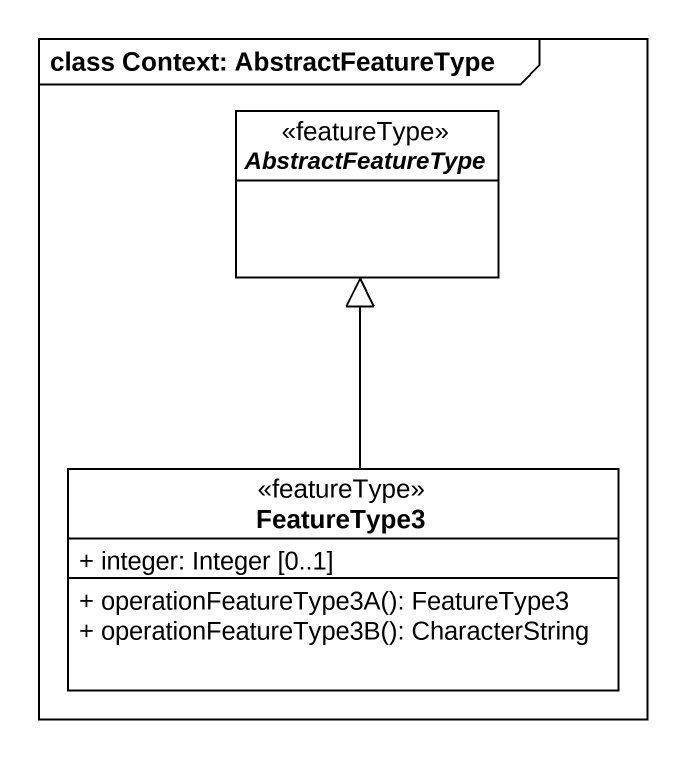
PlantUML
@startuml
mainframe class Context: AbstractFeatureType
hide circle
hide empty members
skinparam classAttributeIconSize 0
abstract class AbstractFeatureType <<featureType>>
class FeatureType3 <<featureType>> {
  + integer: Integer [0..1]
  + operationFeatureType3A(): FeatureType3
  + operationFeatureType3B(): CharacterString
}
FeatureType3 -up-|> AbstractFeatureType
@enduml
